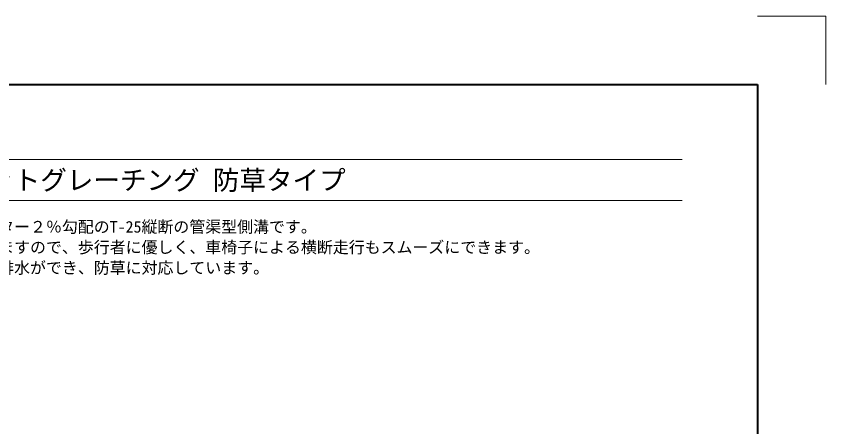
# Model space of a CAD drawing. Units: millimetres at full size, sheet at 1:20; details may follow other scales. Extents: x -285 to 21875, y 5903 to 11843.
# Drawn here: x 6246 to 8615, y 10641 to 11843 of the extents above; entities that cross this region are included whole.
import ezdxf
from ezdxf.enums import TextEntityAlignment as Align

# ---------------------------------------------------------------- set-up
doc = ezdxf.new("R2010")
doc.units = ezdxf.units.MM
doc.header["$LTSCALE"] = 20
doc.layers.add('Defpoints_2', color=8, linetype='Continuous', lineweight=0)
doc.layers.add('図枠', color=7, linetype='Continuous', lineweight=5)
doc.layers.add('文字', color=7, linetype='Continuous')
doc.styles.add('ＭＳ ゴシック', font='')
doc.styles.get('ＭＳ ゴシック').set_extended_font_data('MS Gothic')

msp = doc.modelspace()

# ---------------------------------------------------------------- linework, layer by layer
at = {"layer": 'Defpoints_2', "color": 7, "lineweight": 13}
for p, q in [((8414.97, 11843.12), (8614.97, 11843.12)), ((8614.97, 11843.12), (8614.97, 11643.12))]:
    msp.add_line(p, q, dxfattribs=at)
at = {"layer": '図枠', "lineweight": 40}
for p, q in [((4814.97, 11643.12), (8414.97, 11643.12)), ((8414.97, 11643.12), (8414.97, 6103.12))]:
    msp.add_line(p, q, dxfattribs=at)
at = {"layer": '図枠', "lineweight": 13}
for p, q in [((5034.97, 11423.12), (8194.97, 11423.12)), ((5034.97, 11303.12), (8194.97, 11303.12))]:
    msp.add_line(p, q, dxfattribs=at)

# ---------------------------------------------------------------- texts
at = {"layer": '図枠', "style": 'ＭＳ ゴシック'}
msp.add_text('\u3000都市型側溝 バリアフリースリットグレーチング 防草タイプ', height=56.96, dxfattribs=at).set_placement((5034.97, 11363.12), align=Align.MIDDLE_LEFT)
at = {"layer": '文字', "style": 'ＭＳ ゴシック'}
for s, p in [('側溝上面に幅５０ミリのグレーチングを設けたセンター２％勾配のT-25縦断の管渠型側溝です。', (5121.24, 11243.47)), ('側溝上面がセンター２％の緩やかな勾配になっていますので、歩行者に優しく、車椅子による横断走行もスムーズにできます。', (5121.24, 11183.47)), ('また、上部センターのグレーチングにより効率良く排水ができ、防草に対応しています。', (5121.24, 11123.47))]:
    msp.add_text(s, height=34.18, dxfattribs=at).set_placement(p, align=Align.TOP_LEFT)

doc.saveas('drawing.dxf')
